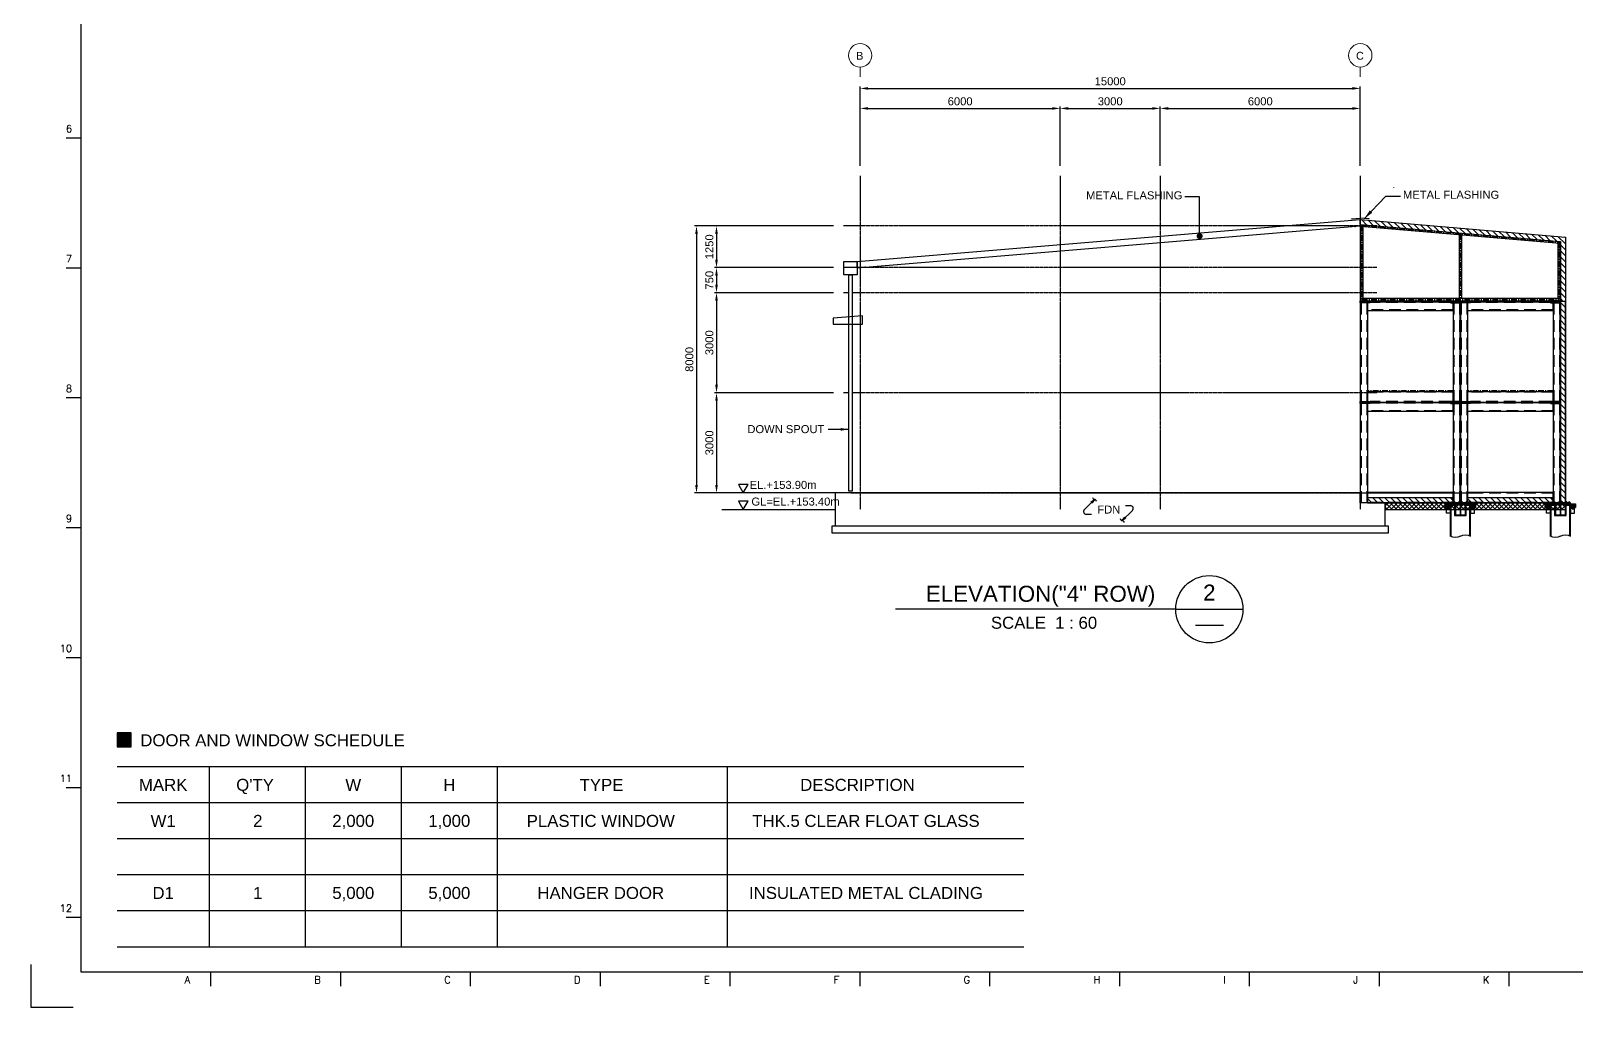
# Model space of a CAD drawing. Header units: millimetres. Extents: x 66027 to 360317, y -114806 to -64032.
# Drawn here: x 211812 to 258149, y -114492 to -85237 of the extents above; entities that cross this region are included whole.
import ezdxf
from ezdxf.enums import TextEntityAlignment as Align

# ---------------------------------------------------------------- set-up
doc = ezdxf.new("R2010")
doc.units = ezdxf.units.MM
doc.header["$LTSCALE"] = 140
doc.set_wipeout_variables(frame=1)
doc.linetypes.add('CENTER', pattern=[2, 1.25, -0.25, 0.25, -0.25])
doc.linetypes.add('HIDDEN', pattern=[0.375, 0.25, -0.125])
doc.layers.get('Defpoints').update_dxf_attribs({"color": 175})
for name, color, linetype in [('1', 7, 'Continuous'), ('6', 6, 'Continuous'), ('AA-WAXM-ASMB', 7, 'Continuous'), ('AS-CLXM-STEL', 2, 'Continuous'), ('C_BLOCK', 7, 'Continuous'), ('C_CEN', 1, 'CENTER'), ('C_COLUMN-01', 2, 'Continuous'), ('C_CONC', 3, 'Continuous'), ('C_GIRDER', 2, 'Continuous'), ('C_HAT', 253, 'Continuous'), ('C_TEXT_01', 2, 'Continuous'), ('CONC', 3, 'Continuous'), ('DIM-SCALE', 7, 'Continuous'), ('finish', 1, 'Continuous'), ('HAT', 8, 'Continuous'), ('PLATE', 2, 'Continuous'), ('SYM', 7, 'Continuous'), ('TAN-TIT', 30, 'Continuous'), ('TITLE', 7, 'Continuous'), ('Xref_Gypsum_ELEV2$0$AA-ELEV-PCN02', 2, 'Continuous'), ('Xref_Gypsum_ELEV2$0$AA-ELEV-PCN04', 4, 'Continuous'), ('Xref_Gypsum_ELEV2$0$AA-HAT', 8, 'Continuous'), ('나사산', 1, 'Continuous'), ('중심선', 1, 'CENTER')]:
    doc.layers.add(name, color=color, linetype=linetype)
doc.styles.add('Arial', font='arial.ttf')
doc.styles.add('COM', font='COMPLEX', dxfattribs={"height": 5})
doc.styles.add('돋움', font='')
doc.styles.get('돋움').set_extended_font_data('Dotum')
doc.dimstyles.new('일반도면_0050', dxfattribs={"dimtxt": 200, "dimasz": 200, "dimexe": 50, "dimexo": 250, "dimgap": 75, "dimtad": 1, "dimdec": 0, "dimzin": 0, "dimdsep": 46, "dimtxsty": 'Arial', "dimcen": -250, "dimclrd": 7, "dimclre": 7, "dimclrt": 2, "dimadec": 0, "dimazin": 0, "dimtfac": 1, "dimtdec": 0, "dimtix": 1, "dimtmove": 2, "dimatfit": 3, "dimfxl": 1, "dimtolj": 1, "dimtzin": 0, "dimarcsym": 0})
doc.dimstyles.new('일반도면_0080', dxfattribs={"dimtxt": 240, "dimasz": 200, "dimexe": 80, "dimexo": 240, "dimgap": 80, "dimtad": 1, "dimdec": 0, "dimzin": 0, "dimdsep": 46, "dimtxsty": '돋움', "dimcen": -400, "dimclrd": 7, "dimclre": 7, "dimclrt": 2, "dimadec": 8, "dimazin": 0, "dimtfac": 1, "dimtdec": 4, "dimtix": 1, "dimtmove": 2, "dimatfit": 3, "dimfxl": 1, "dimtolj": 1, "dimtzin": 0, "dimarcsym": 0})

# ---------------------------------------------------------------- blocks, each defined once
blk = doc.blocks.new('BORDER')
at = {"layer": 'TAN-TIT'}
for p, q in [((4977, 164680), (4977, 3520)), ((4977, 86808), (3534, 86808)), ((4977, 73830), (3534, 73830)), ((4977, 60851), (3534, 60851)), ((4977, 47872), (3534, 47872)), ((4977, 34894), (3534, 34894)), ((4977, 21915), (3534, 21915)), ((4977, 8937), (3534, 8937)), ((4977, 3520), (232823, 3520)), ((17955, 3520), (17955, 2078)), ((30934, 3520), (30934, 2078)), ((43912, 3520), (43912, 2078)), ((56891, 3520), (56891, 2078)), ((69870, 3520), (69870, 2078)), ((82848, 3520), (82848, 2078)), ((95827, 3520), (95827, 2078)), ((108806, 3520), (108806, 2078)), ((121784, 3520), (121784, 2078)), ((134763, 3520), (134763, 2078)), ((147741, 3520), (147741, 2078))]:
    blk.add_line(p, q, dxfattribs=at)
at = {"layer": 'TAN-TIT', "linetype": 'Continuous'}
for p, q in [((0, 4241), (0, 0)), ((0, 0), (4241, 0))]:
    blk.add_line(p, q, dxfattribs=at)
at = {"layer": 'TAN-TIT', "style": 'COM'}
for s, p in [('6', (4111, 87385)), ('7', (4111, 74406)), ('8', (4111, 61428)), ('9', (4111, 48449)), ('10', (4111, 35471)), ('11', (4111, 22492)), ('12', (4111, 9513))]:
    blk.add_text(s, height=721, dxfattribs=at).set_placement(p, align=Align.RIGHT)
for s, p in [('A', (15359, 2366)), ('B', (28338, 2366)), ('C', (41317, 2366)), ('D', (54295, 2366)), ('E', (67274, 2366)), ('F', (80253, 2366)), ('G', (93231, 2366)), ('H', (106210, 2366)), ('I', (119188, 2366)), ('J', (132167, 2366)), ('K', (145146, 2366))]:
    blk.add_text(s, height=721, dxfattribs=at).set_placement(p)
blk = doc.blocks.new('*D209')
at = {"layer": 'Defpoints', "color": 0}
for p in [(242678, -87560), (236678, -89582), (242678, -89582)]:
    blk.add_point(p, dxfattribs=at)
at = {"layer": 'DIM-SCALE', "color": 7, "lineweight": -2}
for p, q in [((236678, -89282), (236678, -87500)), ((236918, -87560), (242438, -87560)), ((242678, -89282), (242678, -87500))]:
    blk.add_line(p, q, dxfattribs=at)
at = {"layer": 'DIM-SCALE', "color": 7}
for points in [[(236918, -87520), (236918, -87600), (236678, -87560)], [(242438, -87520), (242438, -87600), (242678, -87560)]]:
    blk.add_solid(points, dxfattribs=at)
at = {"layer": 'DIM-SCALE', "color": 2, "insert": (239678, -87348), "char_height": 240, "attachment_point": 5, "style": 'Arial'}
blk.add_mtext('\\A1;6000', dxfattribs=at)
blk = doc.blocks.new('*D211')
at = {"layer": 'Defpoints', "color": 0}
for p in [(245678, -87560), (242678, -89582), (245678, -89582)]:
    blk.add_point(p, dxfattribs=at)
at = {"layer": 'DIM-SCALE', "color": 7, "lineweight": -2}
for p, q in [((242678, -89282), (242678, -87500)), ((242918, -87560), (245438, -87560)), ((245678, -89282), (245678, -87500))]:
    blk.add_line(p, q, dxfattribs=at)
at = {"layer": 'DIM-SCALE', "color": 7}
for points in [[(242918, -87520), (242918, -87600), (242678, -87560)], [(245438, -87520), (245438, -87600), (245678, -87560)]]:
    blk.add_solid(points, dxfattribs=at)
at = {"layer": 'DIM-SCALE', "color": 2, "insert": (244178, -87348), "char_height": 240, "attachment_point": 5, "style": 'Arial'}
blk.add_mtext('\\A1;3000', dxfattribs=at)
blk = doc.blocks.new('*D213')
at = {"layer": 'Defpoints', "color": 0}
for p in [(251678, -87560), (245678, -89582), (251678, -89582)]:
    blk.add_point(p, dxfattribs=at)
at = {"layer": 'DIM-SCALE', "color": 7, "lineweight": -2}
for p, q in [((245678, -89282), (245678, -87500)), ((245918, -87560), (251438, -87560)), ((251678, -89282), (251678, -87500))]:
    blk.add_line(p, q, dxfattribs=at)
at = {"layer": 'DIM-SCALE', "color": 7}
for points in [[(245918, -87520), (245918, -87600), (245678, -87560)], [(251438, -87520), (251438, -87600), (251678, -87560)]]:
    blk.add_solid(points, dxfattribs=at)
at = {"layer": 'DIM-SCALE', "color": 2, "insert": (248678, -87348), "char_height": 240, "attachment_point": 5, "style": 'Arial'}
blk.add_mtext('\\A1;6000', dxfattribs=at)
blk = doc.blocks.new('*D214')
at = {"layer": 'Defpoints', "color": 0}
for p in [(251678, -86960), (236678, -88982), (251678, -89582)]:
    blk.add_point(p, dxfattribs=at)
at = {"layer": 'DIM-SCALE', "color": 7, "lineweight": -2}
for p, q in [((236678, -88682), (236678, -86900)), ((236918, -86960), (251438, -86960)), ((251678, -89282), (251678, -86900))]:
    blk.add_line(p, q, dxfattribs=at)
at = {"layer": 'DIM-SCALE', "color": 7}
for points in [[(236918, -86920), (236918, -87000), (236678, -86960)], [(251438, -86920), (251438, -87000), (251678, -86960)]]:
    blk.add_solid(points, dxfattribs=at)
at = {"layer": 'DIM-SCALE', "color": 2, "insert": (244178, -86748), "char_height": 240, "attachment_point": 5, "style": 'Arial'}
blk.add_mtext('\\A1;15000', dxfattribs=at)
blk = doc.blocks.new('S1')
at = {"layer": 'C_BLOCK', "color": 1, "linetype": 'Continuous'}
for p, q in [((1.58, 7.47), (-3.5, 2.39)), ((0, 0), (-2.51, 0)), ((-0.15, 6.23), (1.58, 7.47)), ((0.1, 5.98), (-0.15, 6.23)), ((-0.04, 6.22), (1.28, 7.17)), ((-0.04, 6.22), (0.33, 5.84)), ((0.06, 6.21), (0.98, 6.87)), ((0.06, 6.21), (0.33, 5.95)), ((0.1, 5.98), (0.34, 5.74)), ((0.17, 6.21), (0.68, 6.57)), ((0.17, 6.21), (0.32, 6.06)), ((0.68, 6.57), (0.32, 6.06)), ((1.28, 7.17), (0.33, 5.84)), ((0.98, 6.87), (0.33, 5.95)), ((1.58, 7.47), (0.34, 5.74))]:
    blk.add_line(p, q, dxfattribs=at)
for centre, radius, start, end in [((1.61, 8.49), 1.02, 181.79022, 268.20448), ((-2.51, 1.4), 1.4, 135, 270), ((1.55, 6.45), 1.02, 1.79022, 88.20448)]:
    blk.add_arc(centre, radius, start, end, dxfattribs=at)
blk = doc.blocks.new('*D215')
at = {"layer": 'Defpoints', "color": 0}
for p in [(236178, -92332), (232372, -93082), (236178, -93082)]:
    blk.add_point(p, dxfattribs=at)
at = {"layer": 'DIM-SCALE', "color": 7, "lineweight": -2}
for p, q in [((235878, -92332), (232312, -92332)), ((232372, -92572), (232372, -92842)), ((235878, -93082), (232312, -93082))]:
    blk.add_line(p, q, dxfattribs=at)
at = {"layer": 'DIM-SCALE', "color": 7}
for points in [[(232332, -92572), (232412, -92572), (232372, -92332)], [(232332, -92842), (232412, -92842), (232372, -93082)]]:
    blk.add_solid(points, dxfattribs=at)
at = {"layer": 'DIM-SCALE', "color": 2, "insert": (232159, -92707), "char_height": 240, "attachment_point": 5, "rotation": 90, "style": 'Arial'}
blk.add_mtext('\\A1;750', dxfattribs=at)
blk = doc.blocks.new('*D216')
at = {"layer": 'Defpoints', "color": 0}
for p in [(236178, -91082), (231772, -99082), (236403, -99082)]:
    blk.add_point(p, dxfattribs=at)
at = {"layer": 'DIM-SCALE', "color": 7, "lineweight": -2}
for p, q in [((235878, -91082), (231712, -91082)), ((231772, -91322), (231772, -98842)), ((236103, -99082), (231712, -99082))]:
    blk.add_line(p, q, dxfattribs=at)
at = {"layer": 'DIM-SCALE', "color": 7}
for points in [[(231732, -91322), (231812, -91322), (231772, -91082)], [(231732, -98842), (231812, -98842), (231772, -99082)]]:
    blk.add_solid(points, dxfattribs=at)
at = {"layer": 'DIM-SCALE', "color": 2, "insert": (231559, -95082), "char_height": 240, "attachment_point": 5, "rotation": 90, "style": 'Arial'}
blk.add_mtext('\\A1;8000', dxfattribs=at)
blk = doc.blocks.new('*D217')
at = {"layer": 'Defpoints', "color": 0}
for p in [(236178, -91082), (232372, -92332), (236178, -92332)]:
    blk.add_point(p, dxfattribs=at)
at = {"layer": 'DIM-SCALE', "color": 7, "lineweight": -2}
for p, q in [((235878, -91082), (232312, -91082)), ((232372, -91322), (232372, -92092)), ((235878, -92332), (232312, -92332))]:
    blk.add_line(p, q, dxfattribs=at)
at = {"layer": 'DIM-SCALE', "color": 7}
for points in [[(232332, -91322), (232412, -91322), (232372, -91082)], [(232332, -92092), (232412, -92092), (232372, -92332)]]:
    blk.add_solid(points, dxfattribs=at)
at = {"layer": 'DIM-SCALE', "color": 2, "insert": (232159, -91707), "char_height": 240, "attachment_point": 5, "rotation": 90, "style": 'Arial'}
blk.add_mtext('\\A1;1250', dxfattribs=at)
blk = doc.blocks.new('*D218')
at = {"layer": 'Defpoints', "color": 0}
for p in [(236178, -96082), (232372, -99082), (234372, -99082)]:
    blk.add_point(p, dxfattribs=at)
at = {"layer": 'DIM-SCALE', "color": 7, "lineweight": -2}
for p, q in [((235878, -96082), (232312, -96082)), ((232372, -96322), (232372, -98842)), ((234072, -99082), (232312, -99082))]:
    blk.add_line(p, q, dxfattribs=at)
at = {"layer": 'DIM-SCALE', "color": 7}
for points in [[(232332, -96322), (232412, -96322), (232372, -96082)], [(232332, -98842), (232412, -98842), (232372, -99082)]]:
    blk.add_solid(points, dxfattribs=at)
at = {"layer": 'DIM-SCALE', "color": 2, "insert": (232159, -97582), "char_height": 240, "attachment_point": 5, "rotation": 90, "style": 'Arial'}
blk.add_mtext('\\A1;3000', dxfattribs=at)
blk = doc.blocks.new('*D219')
at = {"layer": 'Defpoints', "color": 0}
for p in [(236178, -93082), (232372, -96082), (236178, -96082)]:
    blk.add_point(p, dxfattribs=at)
at = {"layer": 'DIM-SCALE', "color": 7, "lineweight": -2}
for p, q in [((235878, -93082), (232312, -93082)), ((232372, -93322), (232372, -95842)), ((235878, -96082), (232312, -96082))]:
    blk.add_line(p, q, dxfattribs=at)
at = {"layer": 'DIM-SCALE', "color": 7}
for points in [[(232332, -93322), (232412, -93322), (232372, -93082)], [(232332, -95842), (232412, -95842), (232372, -96082)]]:
    blk.add_solid(points, dxfattribs=at)
at = {"layer": 'DIM-SCALE', "color": 2, "insert": (232159, -94582), "char_height": 240, "attachment_point": 5, "rotation": 90, "style": 'Arial'}
blk.add_mtext('\\A1;3000', dxfattribs=at)
blk = doc.blocks.new('*U24')
blk.add_wipeout([(0, 6484), (100, 6484), (100, 0), (0, 0)]).dxf.layer = 'Xref_Gypsum_ELEV2$0$AA-HAT'
at = {"layer": 'Xref_Gypsum_ELEV2$0$AA-ELEV-PCN04'}
blk.add_lwpolyline([(0, 0), (100, 0), (100, 6484), (0, 6484)], close=True, dxfattribs=at)
blk = doc.blocks.new('_DatumFilled')
at = {"color": 0, "linetype": 'ByBlock'}
blk.add_solid([(0, 0.6), (-1, 0), (0, -0.6)], dxfattribs=at)
blk = doc.blocks.new('A$C6AAD2DAC')
at = {"layer": 'C_GIRDER'}
h = blk.add_hatch(dxfattribs=at)
h.set_pattern_fill('AR-CONC', color=8, scale=5, style=0)
h.set_pattern_definition([(50, (-570551.594, 28468.113), (35.8630091, -3.1376067), [3.75, -41.25]), (355, (-570551.594, 28468.113), (-6.9375667, 37.6096067), [3, -33]), (100.4514, (-570548.605, 28467.85), (28.925469, 34.471977), [3.1870095, -35.0571056]), (46.1842, (-570551.594, 28478.113), (53.3620524, -8.2759507), [5.625, -61.875]), (96.6356, (-570547.147, 28477.423), (46.7331353, 48.7058935), [4.7805144, -52.58565]), (351.1842, (-570551.594, 28478.113), (46.733097, 48.70593), [4.5, -49.5]), (21, (-570546.594, 28475.613), (29.8453526, -20.1309445), [3.75, -41.25]), (326, (-570546.594, 28475.613), (12.1657666, 36.2575023), [3, -33]), (71.4514, (-570544.107, 28473.936), (42.0111314, 16.1265248), [3.1870095, -35.0571056]), (37.5, (-570551.594, 28468.113), (0.60799277, 16.6446927), [0, -32.6, 0, -33.5, 0, -33.125]), (7.5, (-570551.594, 28468.113), (13.15347687, 19.7205856), [0, -19.1, 0, -31.85, 0, -12.625]), (327.5, (-570562.744, 28468.113), (26.6911218, -1.1277436), [0, -12.5, 0, -39, 0, -51.75]), (317.5, (-570567.744, 28468.113), (29.1593085, 5.0052491), [0, -16.25, 0, -25.9, 0, -36.75])])
h.paths.add_polyline_path([(66, -30), (6, -30), (6, -80), (31, -80), (31, -70), (58, -70), (56, -69, -0.038368), (54, -68), (54, -48, -0.038368), (56, -47), (58, -46), (66, -46)])
h.paths.add_polyline_path([(156, -50), (170, -50), (306, -50), (306, -30), (96, -30), (96, -46), (104, -46), (106, -47, -0.038368), (108, -48), (108, -68, -0.038368), (106, -69), (104, -70), (131, -70), (131, -80), (156, -80)])
h.paths.add_polyline_path([(779, -33), (790, -36), (792, -30), (606, -30), (606, -50), (742, -50), (756, -50), (756, -80), (781, -80), (781, -70), (808, -70), (806, -69, -0.038368), (804, -68), (804, -48, -0.038368), (806, -47), (808, -46), (816, -46), (816, -30), (792, -30), (790, -36), (794, -36), (778, -69)])
h.paths.add_polyline_path([(906, -30), (846, -30), (846, -46), (854, -46), (856, -47, -0.038368), (858, -48), (858, -68, -0.038368), (856, -69), (854, -70), (881, -70), (881, -80), (906, -80)])
h.paths.add_polyline_path([(281, -50), (281, -350), (631, -350), (631, -50), (606, -50), (606, -330), (306, -330), (306, -50)])
at = {"layer": 'C_HAT'}
h = blk.add_hatch(dxfattribs=at)
h.set_pattern_fill('ANSI31', color=8, scale=100, style=0)
h.set_pattern_definition([(45, (-574219.121, 21868.165), (-8.83883476, 8.83883476), [])])
h.paths.add_polyline_path([(456, 30), (156, 30), (156, 10), (456, 10)])
h = blk.add_hatch(dxfattribs=at)
h.set_pattern_fill('ANSI31', color=8, scale=100, style=0)
h.set_pattern_definition([(135, (575131.121, 21868.165), (8.83883476, 8.83883476), [])])
h.paths.add_polyline_path([(456, 30), (756, 30), (756, 10), (456, 10)])
at = {"color": 8}
for p, q in [((181, 46), (179, 45)), ((179, 45), (179, 31)), ((181, 30), (179, 31)), ((211, 46), (181, 46)), ((211, 30), (181, 30)), ((186, 56), (187, 57)), ((186, -29), (186, 56)), ((186, 56), (206, 56)), ((187, 57), (205, 57)), ((187, 45), (187, 31)), ((205, 57), (206, 56)), ((205, 45), (205, 31)), ((206, 56), (206, -29)), ((213, 45), (211, 46)), ((213, 31), (211, 30)), ((213, 45), (213, 31)), ((262, 46), (260, 45)), ((260, 45), (260, 31)), ((262, 30), (260, 31)), ((292, 46), (262, 46)), ((292, 30), (262, 30)), ((267, 56), (268, 57)), ((267, -29), (267, 56)), ((267, 56), (287, 56)), ((268, 57), (286, 57)), ((268, 45), (268, 31)), ((286, 57), (287, 56)), ((286, 45), (286, 31)), ((287, 56), (287, -29)), ((294, 45), (292, 46)), ((294, 31), (292, 30)), ((294, 45), (294, 31)), ((391, 46), (389, 45)), ((389, 45), (389, 31)), ((391, 30), (389, 31)), ((421, 46), (391, 46)), ((421, 30), (391, 30)), ((396, 56), (397, 57)), ((396, -29), (396, 56)), ((396, 56), (416, 56)), ((397, 57), (415, 57)), ((397, 45), (397, 31)), ((415, 57), (416, 56)), ((415, 45), (415, 31)), ((416, 56), (416, -29)), ((423, 45), (421, 46)), ((423, 31), (421, 30)), ((423, 45), (423, 31)), ((489, 45), (491, 46)), ((489, 45), (489, 31)), ((489, 31), (491, 30)), ((491, 46), (521, 46)), ((491, 30), (521, 30)), ((497, 57), (496, 56)), ((516, 56), (496, 56)), ((496, 56), (496, -29)), ((515, 57), (497, 57)), ((497, 45), (497, 31)), ((516, 56), (515, 57)), ((515, 45), (515, 31)), ((516, -29), (516, 56)), ((521, 46), (523, 45)), ((521, 30), (523, 31)), ((523, 45), (523, 31)), ((618, 45), (620, 46)), ((618, 45), (618, 31)), ((618, 31), (620, 30)), ((620, 46), (650, 46)), ((620, 30), (650, 30)), ((626, 57), (625, 56)), ((645, 56), (625, 56)), ((625, 56), (625, -29)), ((644, 57), (626, 57)), ((626, 45), (626, 31)), ((645, 56), (644, 57)), ((644, 45), (644, 31)), ((645, -29), (645, 56)), ((650, 46), (652, 45)), ((650, 30), (652, 31)), ((652, 45), (652, 31)), ((699, 45), (701, 46)), ((699, 45), (699, 31)), ((699, 31), (701, 30)), ((701, 46), (731, 46)), ((701, 30), (731, 30)), ((707, 57), (706, 56)), ((726, 56), (706, 56)), ((706, 56), (706, -29)), ((725, 57), (707, 57)), ((707, 45), (707, 31)), ((726, 56), (725, 57)), ((725, 45), (725, 31)), ((726, -29), (726, 56)), ((731, 46), (733, 45)), ((731, 30), (733, 31)), ((733, 45), (733, 31)), ((58, -46), (54, -48)), ((54, -48), (54, -68)), ((58, -70), (54, -68)), ((58, -120), (54, -122)), ((54, -122), (54, -142)), ((58, -144), (54, -142)), ((104, -46), (58, -46)), ((104, -70), (58, -70)), ((104, -120), (58, -120)), ((104, -144), (58, -144)), ((66, -32), (68, -30)), ((66, -32), (66, -150)), ((66, -32), (96, -32)), ((66, -150), (96, -150)), ((66, -150), (68, -152)), ((68, -30), (94, -30)), ((68, -48), (68, -68)), ((68, -122), (68, -142)), ((68, -152), (94, -152)), ((94, -30), (96, -32)), ((94, -48), (94, -68)), ((94, -122), (94, -142)), ((94, -152), (96, -150)), ((96, -150), (96, -32)), ((108, -48), (104, -46)), ((108, -68), (104, -70)), ((108, -122), (104, -120)), ((108, -142), (104, -144)), ((108, -48), (108, -68)), ((108, -122), (108, -142)), ((186, -29), (206, -29)), ((186, -29), (187, -30)), ((187, -30), (205, -30)), ((205, -30), (206, -29)), ((256, -30), (257, -29)), ((267, -29), (287, -29)), ((267, -29), (268, -30)), ((268, -30), (286, -30)), ((396, -29), (416, -29)), ((396, -29), (397, -30)), ((397, -30), (415, -30)), ((415, -30), (416, -29)), ((516, -29), (496, -29)), ((497, -30), (496, -29)), ((515, -30), (497, -30)), ((516, -29), (515, -30)), ((645, -29), (625, -29)), ((644, -30), (626, -30)), ((645, -29), (644, -30)), ((656, -30), (655, -29)), ((726, -29), (706, -29)), ((707, -30), (706, -29)), ((725, -30), (707, -30)), ((726, -29), (725, -30)), ((804, -48), (808, -46)), ((804, -48), (804, -68)), ((804, -68), (808, -70)), ((804, -122), (808, -120)), ((804, -122), (804, -142)), ((804, -142), (808, -144)), ((808, -46), (854, -46)), ((808, -70), (854, -70)), ((808, -120), (854, -120)), ((808, -144), (854, -144)), ((818, -30), (816, -32)), ((816, -150), (816, -32)), ((846, -32), (816, -32)), ((846, -150), (816, -150)), ((818, -152), (816, -150)), ((844, -30), (818, -30)), ((818, -48), (818, -68)), ((818, -122), (818, -142)), ((844, -152), (818, -152)), ((846, -32), (844, -30)), ((844, -48), (844, -68)), ((844, -122), (844, -142)), ((846, -150), (844, -152)), ((846, -32), (846, -150)), ((854, -46), (858, -48)), ((854, -70), (858, -68)), ((854, -120), (858, -122)), ((854, -144), (858, -142)), ((858, -48), (858, -68)), ((858, -122), (858, -142))]:
    blk.add_line(p, q, dxfattribs=at)
for points in [[(226, 10), (166, 10), (166, 0), (226, 0)], [(307, 10), (247, 10), (247, 0), (307, 0)], [(436, 10), (376, 10), (376, 0), (436, 0)], [(476, 10), (536, 10), (536, 0), (476, 0)], [(605, 10), (665, 10), (665, 0), (605, 0)], [(686, 10), (746, 10), (746, 0), (686, 0)], [(31, -70), (131, -70), (131, -80), (31, -80)], [(31, -120), (131, -120), (131, -110), (31, -110)], [(36, -110), (136, -110), (156, -130), (156, -280), (36, -280)], [(876, -110), (776, -110), (756, -130), (756, -280), (876, -280)], [(881, -70), (781, -70), (781, -80), (881, -80)], [(881, -120), (781, -120), (781, -110), (881, -110)]]:
    blk.add_lwpolyline(points, close=True, dxfattribs=at)
for centre, radius, start, end in [((183, 38), 7.66, 55.591, 124.409), ((183, 38), 7.66, 235.591, 304.409), ((196, 16), 30, 90.4002, 107.1986), ((196, 60), 30, 252.8014, 269.5998), ((196, 16), 30, 72.8014, 89.5998), ((196, 60), 30, 270.4002, 287.1986), ((209, 38), 7.66, 55.591, 124.409), ((209, 38), 7.66, 235.591, 304.409), ((264, 38), 7.66, 55.591, 124.409), ((264, 38), 7.66, 235.591, 304.409), ((277, 16), 30, 90.4002, 107.1986), ((277, 60), 30, 252.8014, 269.5998), ((277, 16), 30, 72.8014, 89.5998), ((277, 60), 30, 270.4002, 287.1986), ((290, 38), 7.66, 55.591, 124.409), ((290, 38), 7.66, 235.591, 304.409), ((393, 38), 7.66, 55.591, 124.409), ((393, 38), 7.66, 235.591, 304.409), ((406, 16), 30, 90.4002, 107.1986), ((406, 60), 30, 252.8014, 269.5998), ((406, 16), 30, 72.8014, 89.5998), ((406, 60), 30, 270.4002, 287.1986), ((419, 38), 7.66, 55.591, 124.409), ((419, 38), 7.66, 235.591, 304.409), ((493, 38), 7.66, 55.591, 124.409), ((493, 38), 7.66, 235.591, 304.409), ((506, 16), 30, 90.4002, 107.1986), ((506, 60), 30, 252.8014, 269.5998), ((506, 16), 30, 72.8014, 89.5998), ((506, 60), 30, 270.4002, 287.1986), ((519, 38), 7.66, 55.591, 124.409), ((519, 38), 7.66, 235.591, 304.409), ((622, 38), 7.66, 55.591, 124.409), ((622, 38), 7.66, 235.591, 304.409), ((635, 16), 30, 90.4002, 107.1986), ((635, 60), 30, 252.8014, 269.5998), ((635, 16), 30, 72.8014, 89.5998), ((635, 60), 30, 270.4002, 287.1986), ((648, 38), 7.66, 55.591, 124.409), ((648, 38), 7.66, 235.591, 304.409), ((703, 38), 7.66, 55.591, 124.409), ((703, 38), 7.66, 235.591, 304.409), ((716, 16), 30, 90.4002, 107.1986), ((716, 60), 30, 252.8014, 269.5998), ((716, 16), 30, 72.8014, 89.5998), ((716, 60), 30, 270.4002, 287.1986), ((729, 38), 7.66, 55.591, 124.409), ((729, 38), 7.66, 235.591, 304.409), ((61, -58), 11.7, 55.591, 124.409), ((61, -58), 11.7, 235.591, 304.409), ((61, -132), 11.7, 55.591, 124.409), ((61, -132), 11.7, 235.591, 304.409), ((81, -92), 46, 90.4002, 107.1986), ((81, -24), 46, 252.8014, 269.5998), ((81, -166), 46, 90.4002, 107.1986), ((81, -98), 46, 252.8014, 269.5998), ((81, -92), 46, 72.8014, 89.5998), ((81, -24), 46, 270.4002, 287.1986), ((81, -166), 46, 72.8014, 89.5998), ((81, -98), 46, 270.4002, 287.1986), ((101, -58), 11.7, 55.591, 124.409), ((101, -58), 11.7, 235.591, 304.409), ((101, -132), 11.7, 55.591, 124.409), ((101, -132), 11.7, 235.591, 304.409), ((811, -58), 11.7, 55.591, 124.409), ((811, -58), 11.7, 235.591, 304.409), ((811, -132), 11.7, 55.591, 124.409), ((811, -132), 11.7, 235.591, 304.409), ((831, -92), 46, 90.4002, 107.1986), ((831, -24), 46, 252.8014, 269.5998), ((831, -166), 46, 90.4002, 107.1986), ((831, -98), 46, 252.8014, 269.5998), ((831, -92), 46, 72.8014, 89.5998), ((831, -24), 46, 270.4002, 287.1986), ((831, -166), 46, 72.8014, 89.5998), ((831, -98), 46, 270.4002, 287.1986), ((851, -58), 11.7, 55.591, 124.409), ((851, -58), 11.7, 235.591, 304.409), ((851, -132), 11.7, 55.591, 124.409), ((851, -132), 11.7, 235.591, 304.409)]:
    blk.add_arc(centre, radius, start, end, dxfattribs=at)
at = {"layer": 'C_CEN', "color": 8, "linetype": 'Continuous'}
for centre, start, end in [((304, -1225), 59.1258, 120.8742), ((608, -715), 239.1258, 300.8742)]:
    blk.add_arc(centre, 297, start, end, dxfattribs=at)
at = {"layer": 'C_GIRDER', "color": 8}
for p, q in [((281, -350), (281, -50)), ((631, -350), (281, -350)), ((631, -50), (631, -350))]:
    blk.add_line(p, q, dxfattribs=at)
for points in [[(0, 0), (6, 0), (6, -110), (0, -110)], [(456, 10), (156, 10), (156, 30), (456, 30)], [(456, 10), (756, 10), (756, 30), (456, 30)], [(912, 0), (906, 0), (906, -110), (912, -110)], [(306, -30), (606, -30), (606, -330), (306, -330)], [(446, -30), (466, -30), (466, -330), (446, -330)]]:
    blk.add_lwpolyline(points, close=True, dxfattribs=at)
at = {"layer": 'CONC', "color": 8}
for points in [[(170, -960), (170, -50), (281, -50)], [(631, -50), (742, -50), (742, -980)]]:
    blk.add_lwpolyline(points, dxfattribs=at)
at = {"layer": 'PLATE', "color": 8}
for points in [[(906, -30), (906, 0), (6, 0), (6, -30)], [(156, -80), (156, -110), (6, -110), (6, -80)], [(756, -80), (756, -110), (906, -110), (906, -80)]]:
    blk.add_lwpolyline(points, close=True, dxfattribs=at)
for points in [[(156, -967), (156, -50), (170, -50), (170, -960)], [(756, -973), (756, -50), (742, -50), (742, -980)]]:
    blk.add_lwpolyline(points, dxfattribs=at)
at = {"layer": '나사산', "color": 8}
for p, q in [((187, 57), (187, -30)), ((205, 57), (205, -30)), ((268, 57), (268, -30)), ((286, 57), (286, -30)), ((397, 57), (397, -30)), ((415, 57), (415, -30)), ((497, 57), (497, -30)), ((515, 57), (515, -30)), ((626, 57), (626, -30)), ((644, 57), (644, -30)), ((707, 57), (707, -30)), ((725, 57), (725, -30)), ((68, -152), (68, -32)), ((94, -152), (94, -32)), ((818, -152), (818, -32)), ((844, -152), (844, -32))]:
    blk.add_line(p, q, dxfattribs=at)
at = {"layer": '중심선', "color": 8}
for p, q in [((196, -32), (196, 59)), ((196, 28), (196, 48)), ((196, 45), (196, -31)), ((277, -32), (277, 59)), ((277, 28), (277, 48)), ((277, 45), (277, -31)), ((406, -32), (406, 59)), ((406, 28), (406, 48)), ((406, 45), (406, -31)), ((506, -32), (506, 59)), ((506, 28), (506, 48)), ((506, 45), (506, -31)), ((635, -32), (635, 59)), ((635, 28), (635, 48)), ((635, 45), (635, -31)), ((716, -32), (716, 59)), ((716, 28), (716, 48)), ((716, 45), (716, -31)), ((81, -20), (81, -152)), ((81, -30), (81, -22)), ((81, -152), (81, -118)), ((831, -20), (831, -152)), ((831, -30), (831, -22)), ((831, -152), (831, -118))]:
    blk.add_line(p, q, dxfattribs=at)
at = {"color": 8, "yscale": 20, "zscale": 20}
for p, xscale in [((156, -80), 20), ((756, -80), -20)]:
    blk.add_blockref('_DatumFilled', p, dxfattribs=dict(at, xscale=xscale))
blk = doc.blocks.new('A$C3A4F4092')
at = {"layer": 'C_GIRDER'}
h = blk.add_hatch(dxfattribs=at)
h.set_pattern_fill('ANSI37', color=8, scale=30)
h.set_pattern_definition([(135, (535626.01, 32854.9), (67.351921, 67.351921), []), (45, (535626.01, 32854.9), (67.351921, -67.351921), [])])
h.paths.add_polyline_path([(750, -300), (750, -500), (6150, -500), (6150, -300)])
at = {"layer": 'finish'}
h = blk.add_hatch(dxfattribs=at)
h.set_pattern_fill('ANSI31', color=8, scale=40, style=0)
h.set_pattern_definition([(135, (526884.3, 56185.94), (89.80256, 89.80256), [])])
h.paths.add_polyline_path([(0, 8040), (0, 8191), (6150, 7668), (6150, 5740), (6000, 5740), (6000, 7530)])
h = blk.add_hatch(dxfattribs=at)
h.set_pattern_fill('ANSI31', color=8, scale=40, style=0)
h.set_pattern_definition([(135, (526884.3, 58955.23), (89.80256, 89.80256), [])])
h.paths.add_polyline_path([(6150, -300), (6000, -300), (6000, 5740), (6150, 5740)])
h = blk.add_hatch(dxfattribs=at)
h.set_pattern_fill('ANSI31', color=8, scale=40, style=0)
h.set_pattern_definition([(135, (538626.01, 32854.9), (89.80256, 89.80256), [])])
h.paths.add_polyline_path([(214, -150), (2787, -150), (2787, -300), (214, -300)])
h = blk.add_hatch(dxfattribs=at)
h.set_pattern_fill('ANSI31', color=8, scale=40, style=0)
h.set_pattern_definition([(135, (541626.01, 32854.9), (89.80256, 89.80256), [])])
h.paths.add_polyline_path([(3214, -150), (5787, -150), (5787, -300), (3214, -300)])
at = {"layer": 'C_CEN', "color": 8}
for p, q in [((42, 8011), (5952, 7509)), ((42, 8011), (42, 5798)), ((3000, 7760), (3000, 5798)), ((5952, 7509), (5952, 5798)), ((42, 5798), (5952, 5798)), ((2787, 3062), (213, 3062)), ((2787, 3030), (213, 3030)), ((5787, 3062), (3213, 3062)), ((5787, 3030), (3213, 3030)), ((5786, 3032), (5786, 3026)), ((2787, 16), (214, 16)), ((214, 16), (214, 10)), ((2787, 10), (214, 10)), ((5787, 16), (3214, 16)), ((3214, 16), (3214, 10)), ((5787, 10), (3214, 10))]:
    blk.add_line(p, q, dxfattribs=at)
at = {"layer": 'C_COLUMN-01', "color": 8}
for points in [[(10, 2740), (10, 5700)], [(213, 5700), (213, 2740)], [(2787, 5700), (2787, 2740)], [(2990, 2740), (2990, 5700)], [(3010, 2740), (3010, 5700)], [(3213, 5700), (3213, 2740)], [(5787, 5700), (5787, 2740)], [(5990, 2740), (5990, 5700)], [(213, 2680), (213, -300), (10, -300), (10, 2680)], [(2787, 2680), (2787, -300), (2990, -300), (2990, 2680)], [(3213, 2680), (3213, -300), (3010, -300), (3010, 2680)], [(5787, 2680), (5787, -300), (5990, -300), (5990, 2680)]]:
    blk.add_lwpolyline(points, dxfattribs=at)
at = {"layer": 'C_CONC', "color": 8}
for p, q in [((0, 0), (-15750, 0)), ((0, -300), (0, 0)), ((-15750, 0), (-15750, -1000)), ((750, -300), (0, -300)), ((750, -1000), (750, -300)), ((750, -1000), (-15750, -1000))]:
    blk.add_line(p, q, dxfattribs=at)
at = {"layer": 'C_CONC', "color": 8, "ltscale": 0.1}
for points in [[(750, -500), (750, -500), (750, -300), (750, -300), (750, -500)], [(-15850, -1200), (850, -1200), (850, -1000), (-15850, -1000), (-15850, -1200)]]:
    blk.add_lwpolyline(points, dxfattribs=at)
at = {"layer": 'C_GIRDER', "color": 8}
for p, q in [((10, 8039), (5984, 7531)), ((10, 8039), (10, 5760)), ((10, 7989), (5984, 7481)), ((73, 7984), (73, 5836)), ((2968, 7738), (2968, 5836)), ((3032, 7732), (3032, 5836)), ((5920, 7487), (5920, 5836)), ((5984, 7531), (5984, 5836)), ((10, 5836), (5990, 5836)), ((10, 5760), (5990, 5760)), ((5990, 5836), (5990, 5760))]:
    blk.add_line(p, q, dxfattribs=at)
at = {"layer": 'C_GIRDER', "color": 8, "linetype": 'HIDDEN', "ltscale": 10}
for p, q in [((26, 5700), (26, 2740)), ((197, 5700), (197, 2740)), ((2700, 5707), (300, 5707)), ((2803, 5700), (2803, 2740)), ((2974, 5700), (2974, 2740)), ((3026, 5700), (3026, 2740)), ((3197, 5700), (3197, 2740)), ((5700, 5707), (3300, 5707)), ((5803, 5700), (5803, 2740)), ((5974, 5700), (5974, 2740)), ((2787, 5482), (213, 5482)), ((5787, 5482), (3213, 5482)), ((2787, 3014), (213, 3014)), ((5787, 3014), (3213, 3014)), ((26, 2680), (26, -300)), ((197, 2680), (197, -300)), ((2787, 2462), (213, 2462)), ((2700, 2736), (300, 2736)), ((2700, 2687), (300, 2687)), ((2803, 2680), (2803, -300)), ((2974, 2680), (2974, -300)), ((3026, 2680), (3026, -300)), ((3197, 2680), (3197, -300)), ((5787, 2462), (3213, 2462)), ((5700, 2736), (3300, 2736)), ((5700, 2687), (3300, 2687)), ((5803, 2680), (5803, -300)), ((5974, 2680), (5974, -300)), ((2787, -6), (214, -6)), ((2787, -284), (214, -284)), ((5787, -6), (3214, -6)), ((5787, -284), (3214, -284))]:
    blk.add_line(p, q, dxfattribs=at)
at = {"layer": 'C_GIRDER', "color": 8}
for points in [[(0, 5760), (300, 5760), (300, 5740), (0, 5740)], [(0, 5740), (300, 5740), (300, 5720), (0, 5720)], [(0, 5720), (300, 5720), (300, 5700), (0, 5700)], [(3000, 5740), (2700, 5740), (2700, 5720), (3000, 5720)], [(3000, 5720), (2700, 5720), (2700, 5700), (3000, 5700)], [(3000, 5740), (3300, 5740), (3300, 5720), (3000, 5720)], [(3000, 5720), (3300, 5720), (3300, 5700), (3000, 5700)], [(6000, 5760), (5700, 5760), (5700, 5740), (6000, 5740)], [(6000, 5740), (5700, 5740), (5700, 5720), (6000, 5720)], [(6000, 5720), (5700, 5720), (5700, 5700), (6000, 5700)], [(0, 2740), (300, 2740), (300, 2720), (0, 2720)], [(0, 2720), (300, 2720), (300, 2700), (0, 2700)], [(0, 2700), (300, 2700), (300, 2680), (0, 2680)], [(3000, 2740), (2700, 2740), (2700, 2720), (3000, 2720)], [(3000, 2720), (2700, 2720), (2700, 2700), (3000, 2700)], [(3000, 2700), (2700, 2700), (2700, 2680), (3000, 2680)], [(3000, 2740), (3300, 2740), (3300, 2720), (3000, 2720)], [(3000, 2720), (3300, 2720), (3300, 2700), (3000, 2700)], [(3000, 2700), (3300, 2700), (3300, 2680), (3000, 2680)], [(6000, 2740), (5700, 2740), (5700, 2720), (6000, 2720)], [(6000, 2720), (5700, 2720), (5700, 2700), (6000, 2700)], [(6000, 2700), (5700, 2700), (5700, 2680), (6000, 2680)], [(2787, 10), (214, 10), (214, -300), (2787, -300)], [(5787, 10), (3214, 10), (3214, -300), (5787, -300)]]:
    blk.add_lwpolyline(points, close=True, dxfattribs=at)
for points in [[(2787, 5720), (213, 5720)], [(213, 5700), (213, 5468), (2787, 5468), (2787, 5700)], [(214, 5740), (214, 5740), (5786, 5740)], [(5787, 5720), (3213, 5720)], [(3213, 5700), (3213, 5468), (5787, 5468), (5787, 5700)], [(2787, 2740), (2787, 3030), (213, 3030), (213, 2740)], [(5787, 2740), (5787, 3030), (3213, 3030), (3213, 2740)], [(213, 2720), (213, 2720), (2787, 2720)], [(2787, 2700), (213, 2700)], [(213, 2680), (213, 2448), (2787, 2448), (2787, 2680)], [(3213, 2720), (3213, 2720), (5787, 2720)], [(5787, 2700), (3213, 2700)], [(3213, 2680), (3213, 2448), (5787, 2448), (5787, 2680)]]:
    blk.add_lwpolyline(points, dxfattribs=at)
at = {"layer": 'finish', "color": 8}
for p, q in [((0, 8040), (0, 8191)), ((0, 8191), (6150, 7668)), ((0, 8040), (0, 5740)), ((0, 8040), (6000, 7530)), ((6000, 7530), (6000, -300)), ((6150, 7668), (6150, -330)), ((2787, -150), (214, -150)), ((214, -150), (214, -300)), ((2787, -300), (214, -300)), ((2787, -150), (2787, -300)), ((5787, -150), (3214, -150)), ((3214, -150), (3214, -300)), ((5787, -300), (3214, -300)), ((5787, -150), (5787, -300))]:
    blk.add_line(p, q, dxfattribs=at)
blk.add_lwpolyline([(6150, -330), (6150, -330), (6150, 5740), (6000, 5740), (6000, -300)], dxfattribs=at)
blk.add_lwpolyline([(6150, -300), (750, -300), (750, -500), (6150, -500)], close=True, dxfattribs=at)
at = {"layer": 'finish', "xscale": -1}
for p in [(3456, -330), (6456, -330)]:
    blk.add_blockref('A$C6AAD2DAC', p, dxfattribs=at)

msp = doc.modelspace()

# ---------------------------------------------------------------- hatches: boundary and pattern name
at = {"layer": 'C_TEXT_01'}
h = msp.add_hatch(color=256, dxfattribs=at)
h.dxf.hatch_style = 1
h.paths.add_polyline_path([(214819, -106272), (214399, -106272), (214399, -106692), (214819, -106692)])

# ---------------------------------------------------------------- linework, layer by layer
at = {"color": 2}
msp.add_line((232527.7, -99581.7), (235928.3, -99581.7), dxfattribs=at)
at = {"color": 1}
for points in [[(233321.1, -98828.3), (233028.5, -98828.3), (233174.8, -99081.7)], [(233321.1, -99328.3), (233028.5, -99328.3), (233174.8, -99581.7)]]:
    msp.add_lwpolyline(points, close=True, dxfattribs=at)
at = {"layer": '6'}
for p, q in [((251408.9, -90872.3), (251678.3, -90848.5)), ((251409.1, -90874.8), (251408.9, -90872.3)), ((251417.1, -90874.1), (251409.1, -90874.8)), ((251947.7, -90872.3), (251678.3, -90848.5)), ((251939.5, -90874.1), (251947.5, -90874.8)), ((251947.5, -90874.8), (251947.7, -90872.3))]:
    msp.add_line(p, q, dxfattribs=at)
at = {"layer": 'AA-WAXM-ASMB'}
msp.add_lwpolyline([(236193.3, -92148.2), (236593.3, -92148.2), (236593.3, -92548.2), (236193.3, -92548.2)], close=True, dxfattribs=at)
at = {"layer": 'AS-CLXM-STEL'}
for p in [(251528.3, -91094.2), (236828.3, -92319.2)]:
    msp.add_point(p, dxfattribs=at)
at = {"layer": 'C_BLOCK', "lineweight": 0}
for p, q in [((236678.3, -86318.8), (236678.3, -86610.5)), ((251678.3, -86318.8), (251678.3, -86610.5))]:
    msp.add_line(p, q, dxfattribs=at)
for centre in [(236678.3, -85968.8), (251678.3, -85968.8)]:
    msp.add_circle(centre, 350, dxfattribs=at)
at = {"layer": 'C_CEN', "color": 1, "ltscale": 0.1}
for p, q in [((236678.3, -89581.7), (236678.3, -99581.7)), ((242678.3, -89581.7), (242678.3, -99581.7)), ((245678.3, -89581.7), (245678.3, -99581.7)), ((251678.3, -89581.7), (251678.3, -99581.7)), ((252178.3, -91081.7), (236178.3, -91081.7)), ((252178.3, -92331.7), (236178.3, -92331.7)), ((252178.3, -93081.7), (236178.3, -93081.7)), ((252178.3, -96081.7), (236178.3, -96081.7)), ((236403.3, -99081.7), (255056.6, -99081.7))]:
    msp.add_line(p, q, dxfattribs=at)
at = {"layer": 'C_TEXT_01'}
msp.add_lwpolyline([(214399, -106692), (214819, -106692), (214819, -106272), (214399, -106272)], close=True, dxfattribs=at)
at = {"layer": 'HAT'}
msp.add_lwpolyline([(252686, -89930.2), (252685.2, -89920.5), (252686.2, -89918.8)], dxfattribs=at)
at = {"layer": 'SYM', "color": 7, "linetype": 'Continuous'}
for p, q in [((241587.4, -107292), (214399, -107292)), ((241587.4, -108372), (214399, -108372)), ((241587.4, -112692), (214399, -112692))]:
    msp.add_line(p, q, dxfattribs=at)
at = {"layer": 'SYM', "color": 6, "linetype": 'Continuous'}
for p, q in [((217159, -107292), (217159, -112692)), ((217159, -107292), (217159, -112692)), ((220039, -107292), (220039, -112692)), ((222919, -107292), (222919, -112692)), ((225799, -107292), (225799, -112692)), ((232692.6, -107292), (232692.6, -112692)), ((241587.4, -109452), (214399, -109452)), ((241587.4, -110532), (214399, -110532)), ((241587.4, -111612), (214399, -111612))]:
    msp.add_line(p, q, dxfattribs=at)
at = {"layer": 'TITLE', "color": 1, "linetype": 'Continuous'}
msp.add_line((246142.7, -102569.7), (237743.3, -102569.7), dxfattribs=at)
msp.add_lwpolyline([(246142.7, -102569.7), (248158.7, -102569.7)], dxfattribs=at)
at = {"layer": 'TITLE', "color": 2, "linetype": 'Continuous'}
msp.add_lwpolyline([(246737.8, -103048.7), (247575.5, -103048.7)], dxfattribs=at)
at = {"layer": 'TITLE', "color": 1, "linetype": 'Continuous'}
msp.add_circle((247150.7, -102569.7), 1008, dxfattribs=at)
at = {"layer": 'Xref_Gypsum_ELEV2$0$AA-ELEV-PCN02'}
for p, q in [((236593.3, -92148.2), (251678.3, -90891.1)), ((236593.3, -92338.8), (251678.3, -91081.7)), ((251678.3, -90891.1), (251678.3, -91081.7)), ((236593.3, -92338.8), (236593.2, -92147.5))]:
    msp.add_line(p, q, dxfattribs=at)

# ---------------------------------------------------------------- block references
at = {"layer": '1', "xscale": 0.3, "yscale": 0.3, "zscale": 0.3}
msp.add_blockref('BORDER', (211812.1, -114492.2), dxfattribs=at)
at = {"layer": 'C_BLOCK', "color": 7, "linetype": 'Continuous', "lineweight": 0, "xscale": 60, "yscale": 60, "zscale": 60}
msp.add_blockref('S1', (243612.6, -99725.8), dxfattribs=at)
at = {"layer": 'C_BLOCK', "color": 7, "linetype": 'Continuous', "lineweight": 0, "xscale": 60, "yscale": 60, "zscale": 60, "rotation": 180}
msp.add_blockref('S1', (244633.4, -99463.1), dxfattribs=at)

# ---------------------------------------------------------------- texts
at = {"layer": 'C_BLOCK', "color": 2, "linetype": 'Continuous', "lineweight": 13, "style": 'Arial'}
for s, p in [('B', (236666.8, -85981.8)), ('C', (251666.8, -85981.8))]:
    msp.add_text(s, height=233.3, dxfattribs=at).set_placement(p, align=Align.MIDDLE_CENTER)
at = {"layer": 'C_TEXT_01', "style": 'Arial'}
for s, height, p in [('METAL FLASHING', 240, (243454, -90284.8)), ('METAL FLASHING', 240, (252956.7, -90266.8)), ('DOWN SPOUT', 240, (233297, -97290.9)), ('EL.+153.90m', 240, (233366.9, -98962.2)), ('GL=EL.+153.40m', 240, (233418.2, -99462.2)), ('FDN', 240, (243792.5, -99700.6)), ('DOOR AND WINDOW SCHEDULE', 360, (215091.9, -106676.6))]:
    msp.add_text(s, height=height, dxfattribs=at).set_placement(p)
for s, p in [('MARK', (215779, -107832)), ("Q'TY", (218534.2, -107832)), ('W', (221479, -107832)), ('H', (224359, -107832)), ('TYPE', (228923.6, -107832)), ('DESCRIPTION', (236599.6, -107832)), ('W1', (215779, -108912)), ('2,000', (221479, -108912)), ('1,000', (224359, -108912)), ('PLASTIC WINDOW', (228900.9, -108912)), ('THK.5 CLEAR FLOAT GLASS', (236853.1, -108912)), ('D1', (215779, -111072)), ('5,000', (221479, -111072)), ('5,000', (224359, -111072)), ('HANGER DOOR', (228900.9, -111072)), ('INSULATED METAL CLADING', (236853.1, -111072))]:
    msp.add_text(s, height=360, dxfattribs=at).set_placement(p, align=Align.MIDDLE_CENTER)
for s, p in [('2', (218476.2, -108912)), ('1', (218476.2, -111072))]:
    msp.add_text(s, height=360, dxfattribs=at).set_placement(p, align=Align.MIDDLE_LEFT)
at = {"layer": 'TITLE', "color": 3, "ltscale": 10, "style": 'Arial'}
msp.add_text('ELEVATION("4" ROW)', height=480, dxfattribs=at).set_placement((242089.7, -102345.7), align=Align.CENTER)
at = {"layer": 'TITLE', "color": 2, "ltscale": 10, "style": 'Arial'}
msp.add_text('2', height=480, dxfattribs=at).set_placement((247150.7, -102065.7), align=Align.MIDDLE)
at = {"layer": 'TITLE', "color": 2, "linetype": 'Continuous', "style": 'Arial'}
msp.add_text('SCALE  1 : 60', height=360, dxfattribs=at).set_placement((242193.5, -102793.7), align=Align.TOP_CENTER)

# ---------------------------------------------------------------- dimensions: what is measured, and where the dimension line sits
at = {"layer": 'DIM-SCALE'}
for base, p1, p2, picture, middle in [((251678.3, -86960.3), (236678.3, -88981.7), (251678.3, -89581.7), '*D214', (244178.3, -86747.8)), ((242678.3, -87560.3), (236678.3, -89581.7), (242678.3, -89581.7), '*D209', (239678.3, -87347.8)), ((245678.3, -87560.3), (242678.3, -89581.7), (245678.3, -89581.7), '*D211', (244178.3, -87347.7)), ((251678.3, -87560.3), (245678.3, -89581.7), (251678.3, -89581.7), '*D213', (248678.3, -87347.8))]:
    dim = msp.add_linear_dim(base=base, p1=p1, p2=p2, dimstyle='일반도면_0050', override={"dimscale": 1.2}, dxfattribs=at)
    dim.commit()
    dim.dimension.update_dxf_attribs({"geometry": picture, "text_midpoint": middle})
for base, p1, p2, angle, picture, middle in [((231771.9, -99081.7), (236178.3, -91081.7), (236403.3, -99081.7), 270, '*D216', (231559.4, -95081.7)), ((232371.9, -92331.7), (236178.3, -91081.7), (236178.3, -92331.7), 90, '*D217', (232159.4, -91706.7)), ((232371.9, -93081.7), (236178.3, -92331.7), (236178.3, -93081.7), 90, '*D215', (232159.4, -92706.7)), ((232371.9, -96081.7), (236178.3, -93081.7), (236178.3, -96081.7), 90, '*D219', (232159.3, -94581.7)), ((232371.9, -99081.7), (236178.3, -96081.7), (234371.9, -99081.7), 90, '*D218', (232159.3, -97581.7))]:
    dim = msp.add_linear_dim(base=base, p1=p1, p2=p2, angle=angle, dimstyle='일반도면_0050', override={"dimscale": 1.2}, dxfattribs=at)
    dim.commit()
    dim.dimension.update_dxf_attribs({"geometry": picture, "text_midpoint": middle})

# ---------------------------------------------------------------- leaders
for points, override in [([(246859.8, -91386.6), (246859.8, -90208.8), (246419.7, -90208.8)], {"dimasz": 180, "dimlfac": 0.166667, "dimtxsty": 'Arial', "dimldrblk": 'Dot'}), ([(251792, -90867.4), (252442.6, -90190.8), (252882.7, -90190.8)], {"dimasz": 300, "dimlfac": 0.166667, "dimtxsty": 'Arial'})]:
    msp.add_leader(points, dimstyle='일반도면_0080', override=override, dxfattribs=at)

# ---------------------------------------------------------------- next in the draw order: block references
at = {"xscale": -1}
msp.add_blockref('*U24', (236443.3, -99031.7), dxfattribs=at)

# ---------------------------------------------------------------- next in the draw order: linework, layer by layer
at = {"layer": 'AA-WAXM-ASMB'}
msp.add_lwpolyline([(236748.3, -93780.5), (235869.3, -93843.6), (235869.3, -94030.5), (236748.3, -94030.5)], close=True, dxfattribs=at)

# ---------------------------------------------------------------- next in the draw order: block references
at = {"layer": 'C_CEN'}
msp.add_blockref('A$C3A4F4092', (251678.3, -99081.7), dxfattribs=at)

# ---------------------------------------------------------------- next in the draw order: leaders
at = {"layer": 'DIM-SCALE'}
msp.add_leader([(236343.3, -97178.2), (235719.6, -97178.2)], dimstyle='일반도면_0080', override={"dimasz": 250, "dimlfac": 0.166667, "dimtxsty": 'Arial'}, dxfattribs=at)

doc.saveas('drawing.dxf')
